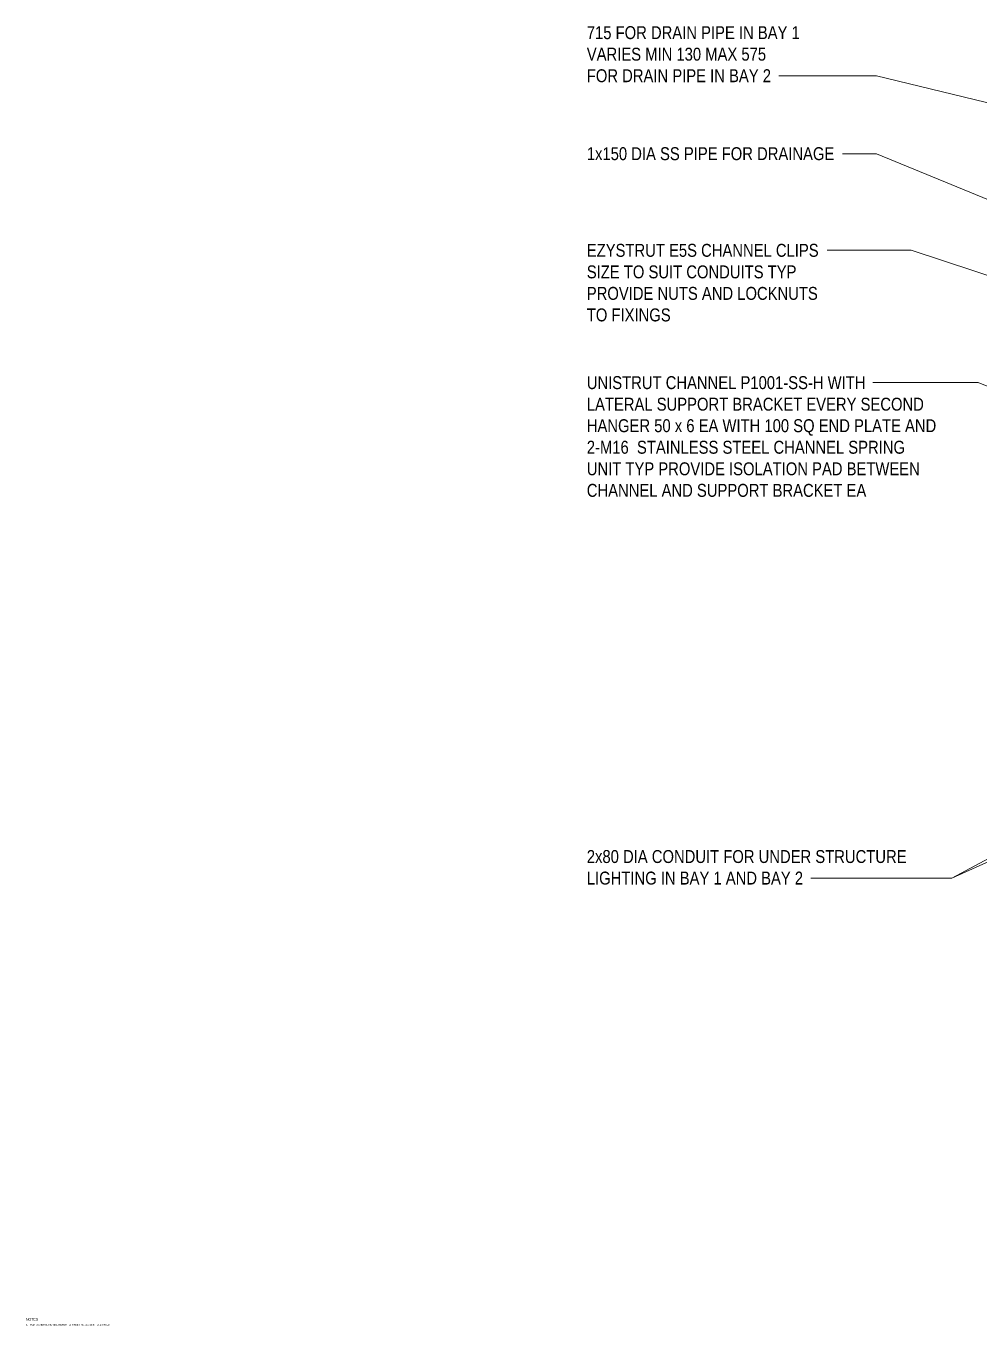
# Model space of a CAD drawing. Header units: metres. Extents: x 0.2 to 10.3, y 2.7 to 5.5.
# Drawn here: x 0.234 to 2.078, y 2.657 to 5.172 of the extents above; entities that cross this region are included whole.
import ezdxf

# ---------------------------------------------------------------- set-up
doc = ezdxf.new("R2010")
doc.units = ezdxf.units.M
doc.layers.add('G-ANNO-TEXT', color=7, linetype='Continuous', lineweight=9)
doc.styles.add('Arial Narrow', font='ARIALN.TTF', dxfattribs={"height": 0.0035})
doc.styles.add('Arial Narrow_1', font='ARIALN.TTF', dxfattribs={"height": 0.005})
doc.styles.add('Arial Narrow_2', font='ARIALN.TTF', dxfattribs={"height": 0.025})

msp = doc.modelspace()

# ---------------------------------------------------------------- linework, layer by layer
at = {"layer": 'G-ANNO-TEXT'}
for p, q in [((1.7478, 5.0762), (1.6905, 5.0762)), ((1.8798, 5.0762), (1.7478, 5.0762)), ((2.9727, 4.8093), (1.8798, 5.0762)), ((1.8142, 4.9254), (1.8136, 4.9254)), ((1.8798, 4.9254), (1.8142, 4.9254)), ((1.7843, 4.7384), (1.7843, 4.7384)), ((1.9469, 4.7384), (1.7843, 4.7384)), ((2.0145, 4.4824), (1.8724, 4.4824)), ((2.0761, 4.4824), (2.0145, 4.4824)), ((2.7386, 4.2183), (2.0761, 4.4824)), ((3.093, 4.0956), (2.0252, 3.5238)), ((3.2769, 4.0876), (2.0252, 3.5238)), ((1.961, 3.5238), (1.7527, 3.5238)), ((2.0252, 3.5238), (1.961, 3.5238)), ((2.0252, 3.5238), (1.961, 3.5238))]:
    msp.add_line(p, q, dxfattribs=at)

# ---------------------------------------------------------------- texts
at = {"layer": 'G-ANNO-TEXT', "attachment_point": 1, "bg_fill": 3, "box_fill_scale": 1, "bg_fill_color": 256, "bg_fill_true_color": 13158600, "bg_fill_transparency": 0}
for s, insert, char_height, style in [('715 FOR DRAIN PIPE IN BAY 1', (1.319, 5.1721), 0.025, 'Arial Narrow_2'), ('VARIES MIN 130 MAX 575 ', (1.319, 5.1304), 0.025, 'Arial Narrow_2'), ('FOR DRAIN PIPE IN BAY 2', (1.319, 5.0887), 0.025, 'Arial Narrow_2'), ('SIZE TO SUIT CONDUITS TYP ', (1.319, 4.7092), 0.025, 'Arial Narrow_2'), ('PROVIDE NUTS AND LOCKNUTS ', (1.319, 4.6676), 0.025, 'Arial Narrow_2'), ('TO FIXINGS', (1.319, 4.6259), 0.025, 'Arial Narrow_2'), ('UNISTRUT CHANNEL P1001-SS-H WITH', (1.319, 4.4949), 0.025, 'Arial Narrow_2'), ('LATERAL SUPPORT BRACKET EVERY SECOND ', (1.319, 4.4532), 0.025, 'Arial Narrow_2'), ('HANGER 50 x 6 EA WITH 100 SQ END PLATE AND ', (1.319, 4.4116), 0.025, 'Arial Narrow_2'), ('UNIT TYP PROVIDE ISOLATION PAD BETWEEN ', (1.319, 4.3282), 0.025, 'Arial Narrow_2'), ('CHANNEL AND SUPPORT BRACKET EA', (1.319, 4.2865), 0.025, 'Arial Narrow_2'), ('1.', (0.2337, 2.6613), 0.0035, 'Arial Narrow')]:
    msp.add_mtext(s, dxfattribs=dict(at, insert=insert, char_height=char_height, style=style))
at = {"layer": 'G-ANNO-TEXT', "char_height": 0.025, "attachment_point": 1, "style": 'Arial Narrow_2', "bg_fill": 3, "box_fill_scale": 1, "bg_fill_color": 256, "bg_fill_transparency": 0}
for s, insert in [('1x150 DIA SS PIPE FOR DRAINAGE', (1.319, 4.9379)), ('2x80 DIA CONDUIT FOR UNDER STRUCTURE ', (1.319, 3.578)), ('LIGHTING IN BAY 1 AND BAY 2', (1.319, 3.5363))]:
    msp.add_mtext(s, dxfattribs=dict(at, insert=insert))

# ---------------------------------------------------------------- next in the draw order: linework, layer by layer
at = {"layer": 'G-ANNO-TEXT'}
msp.add_line((3.1875, 4.3862), (1.8798, 4.9254), dxfattribs=at)

# ---------------------------------------------------------------- next in the draw order: texts
at = {"layer": 'G-ANNO-TEXT', "attachment_point": 1, "bg_fill": 3, "box_fill_scale": 1, "bg_fill_color": 256, "bg_fill_true_color": 13158600, "bg_fill_transparency": 0}
for s, insert, char_height, style in [('EZYSTRUT E5S CHANNEL CLIPS ', (1.319, 4.7509), 0.025, 'Arial Narrow_2'), ('2-M16  STAINLESS STEEL CHANNEL SPRING ', (1.319, 4.3699), 0.025, 'Arial Narrow_2'), ('FOR GENERAL NOTES, REFER TO SHEET No. 2873005 TO 2873010.', (0.2417, 2.6613), 0.0035, 'Arial Narrow')]:
    msp.add_mtext(s, dxfattribs=dict(at, insert=insert, char_height=char_height, style=style))

# ---------------------------------------------------------------- next in the draw order: linework, layer by layer
at = {"layer": 'G-ANNO-TEXT'}
msp.add_line((3.1448, 4.3434), (1.9469, 4.7384), dxfattribs=at)

# ---------------------------------------------------------------- next in the draw order: texts
at = {"layer": 'G-ANNO-TEXT', "insert": (0.2337, 2.6725), "char_height": 0.005, "attachment_point": 1, "style": 'Arial Narrow_1', "bg_fill": 3, "box_fill_scale": 1, "bg_fill_color": 256, "bg_fill_true_color": 13158600, "bg_fill_transparency": 0}
msp.add_mtext('NOTES', dxfattribs=at)

doc.saveas('drawing.dxf')
